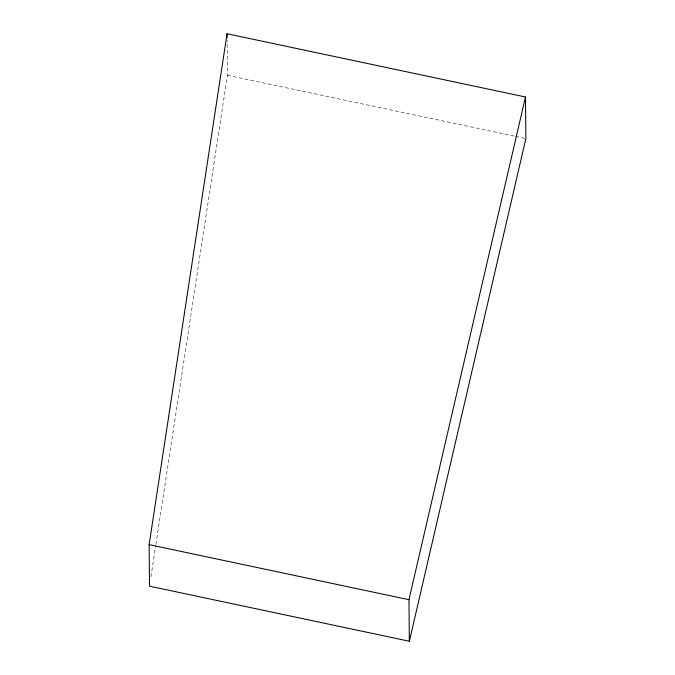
<?xml version="1.0" encoding="UTF-8"?>
<svg xmlns="http://www.w3.org/2000/svg" width="675" height="675" viewBox="0 0 675 675"><rect width="100%" height="100%" fill="white"/><g stroke="black" fill="none" stroke-linecap="round" stroke-linejoin="round"><path stroke-width="0.51" stroke-dasharray="3.38 2.53" d="M150.955 576.804L155.722 545.527M155.883 544.489L227.441 75.305L227.112 39.985M227.441 75.305L514.553 136.139M515.582 136.358L524.846 138.324"/><path stroke-width="1.01" d="M149.124 544.641L227.053 33.75L525.479 96.989L525.876 138.544L409.354 641.25L149.521 586.187L149.124 544.641L408.957 599.695L409.354 641.25M408.957 599.695L525.479 96.989M227.053 33.75L227.087 37.901"/></g></svg>
